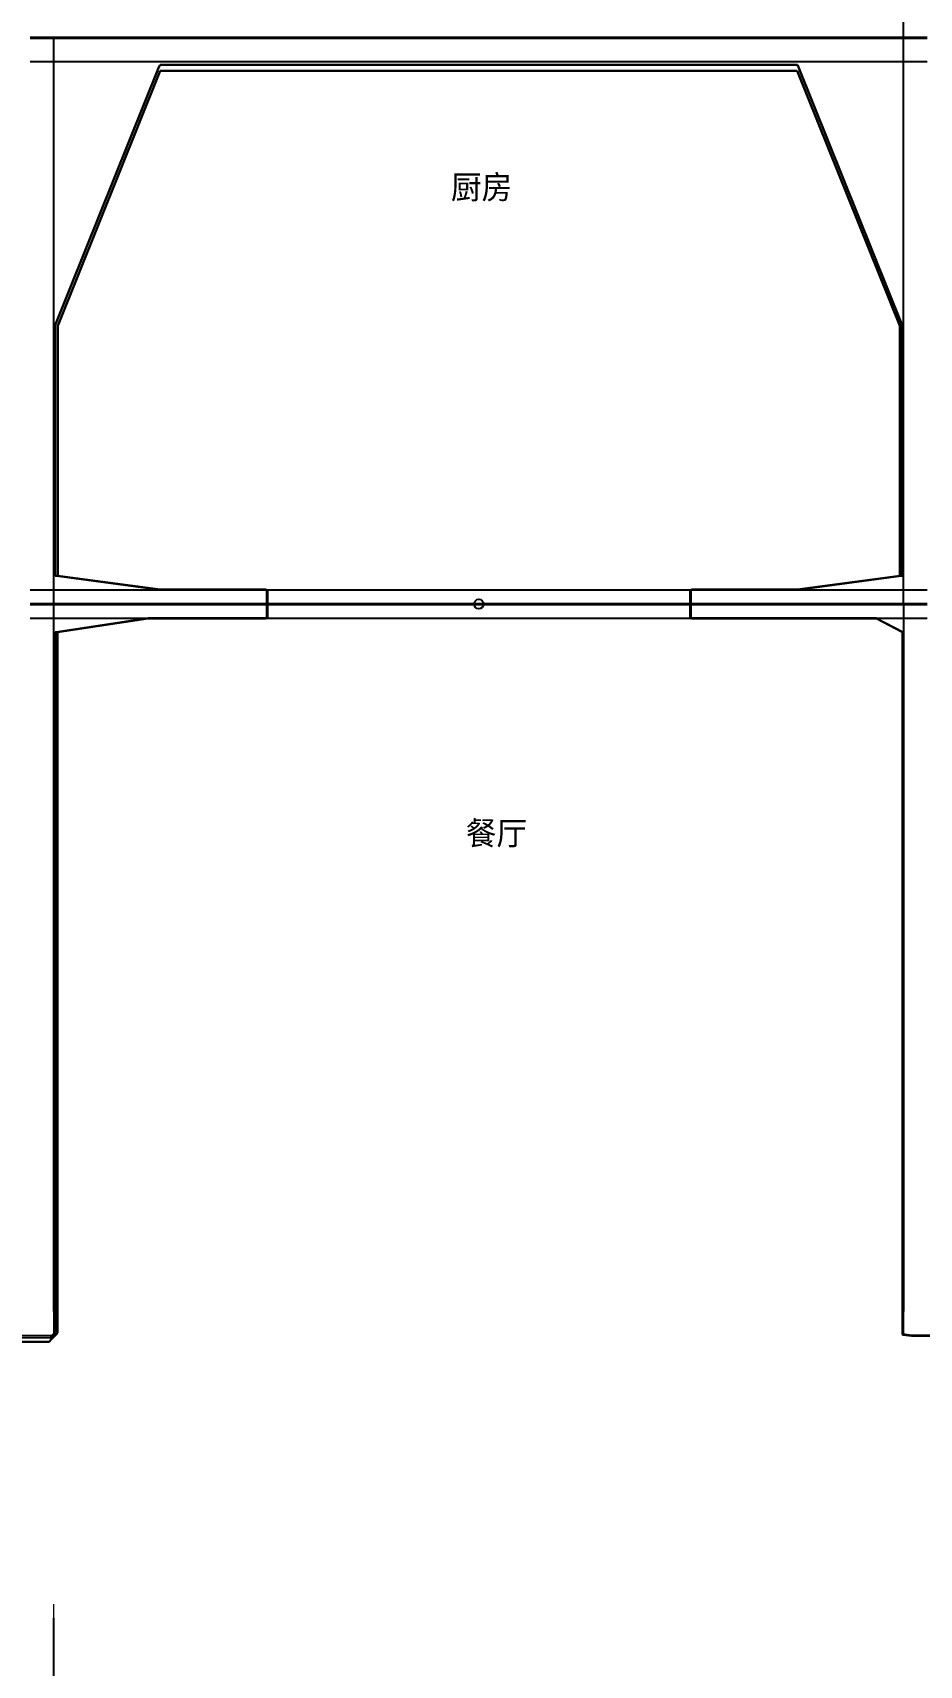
# Model space of a CAD drawing. Header units: metres. Extents: x -2 to 8644, y -38 to 294.
# Drawn here: x 1142.2 to 1217.3, y 80 to 218.5 of the extents above; entities that cross this region are included whole.
import ezdxf

# ---------------------------------------------------------------- set-up
doc = ezdxf.new("R2010")
doc.units = ezdxf.units.M
for name, color, linetype in [('DOORS', 9, 'Continuous'), ('HEATING_PIPES', 1, 'Continuous'), ('ROOMS', 9, 'Continuous'), ('TEXT', 3, 'Continuous'), ('WALLS', 7, 'Continuous')]:
    doc.layers.add(name, color=color, linetype=linetype)

# ---------------------------------------------------------------- blocks, each defined once
blk = doc.blocks.new('FLOOR_1')
at = {"layer": 'DOORS', "color": 9, "lineweight": 35}
blk.add_line((162, 170), (198, 170), dxfattribs=at)
at = {"layer": 'DOORS', "color": 9}
blk.add_circle((180, 170), 0.4, dxfattribs=at)
at = {"layer": 'HEATING_PIPES', "lineweight": 30}
for p, q in [((144.11, 193.64), (152.9, 215.51)), ((153.01, 215.2), (144.32, 193.58)), ((152.9, 215.51), (153, 215.73)), ((152.9, 215.51), (152.9, 215.51)), ((152.9, 215.51), (152.9, 215.51)), ((152.9, 215.51), (152.9, 215.51)), ((152.9, 215.51), (152.9, 215.51)), ((152.9, 215.51), (152.9, 215.51)), ((152.9, 215.51), (152.9, 215.51)), ((152.9, 215.51), (152.9, 215.51)), ((152.9, 215.51), (152.9, 215.51)), ((152.9, 215.51), (152.9, 215.51)), ((152.9, 215.51), (152.9, 215.51)), ((152.9, 215.51), (152.9, 215.51)), ((152.9, 215.51), (152.9, 215.51)), ((152.9, 215.51), (152.9, 215.51)), ((152.9, 215.51), (152.9, 215.51)), ((152.9, 215.51), (152.9, 215.51)), ((152.9, 215.51), (152.9, 215.51)), ((153, 215.73), (153, 215.73)), ((153, 215.73), (153, 215.73)), ((153, 215.73), (153, 215.73)), ((153, 215.73), (153, 215.73)), ((153, 215.73), (153, 215.73)), ((153, 215.73), (153, 215.73)), ((153, 215.73), (153, 215.73)), ((153, 215.73), (153, 215.73)), ((153, 215.73), (153, 215.73)), ((153, 215.73), (153, 215.73)), ((153, 215.73), (153, 215.73)), ((153, 215.73), (153, 215.73)), ((153, 215.73), (153, 215.73)), ((153, 215.73), (153, 215.73)), ((153, 215.73), (153, 215.73)), ((153, 215.73), (153, 215.73)), ((153, 215.73), (153, 215.73)), ((153, 215.73), (153, 215.73)), ((153, 215.73), (153, 215.73)), ((153, 215.73), (153, 215.73)), ((153, 215.73), (153, 215.73)), ((153, 215.73), (153, 215.73)), ((153, 215.73), (153, 215.73)), ((153, 215.73), (153, 215.73)), ((153, 215.73), (153, 215.73)), ((153, 215.73), (153, 215.73)), ((153, 215.73), (153, 215.73)), ((153, 215.73), (153, 215.73)), ((153, 215.73), (207, 215.73)), ((206.99, 215.2), (153.01, 215.2)), ((215.68, 193.58), (206.99, 215.2)), ((207, 215.73), (207, 215.73)), ((207, 215.73), (207, 215.73)), ((207, 215.73), (207, 215.73)), ((207, 215.73), (207, 215.73)), ((207, 215.73), (207, 215.73)), ((207, 215.73), (207, 215.73)), ((207, 215.73), (207, 215.73)), ((207, 215.73), (207, 215.73)), ((207, 215.73), (207, 215.73)), ((207, 215.73), (207, 215.73)), ((207, 215.73), (207, 215.73)), ((207, 215.73), (207, 215.73)), ((207, 215.73), (207, 215.73)), ((207, 215.73), (207, 215.73)), ((207, 215.73), (207, 215.73)), ((207, 215.73), (207, 215.73)), ((207, 215.73), (207, 215.73)), ((207, 215.73), (207, 215.73)), ((207, 215.73), (207, 215.73)), ((207, 215.73), (207, 215.73)), ((207, 215.73), (207, 215.73)), ((207, 215.73), (207, 215.73)), ((207, 215.73), (207, 215.73)), ((207, 215.73), (207, 215.73)), ((207, 215.73), (207, 215.73)), ((207, 215.73), (207, 215.73)), ((207, 215.73), (207, 215.73)), ((207, 215.73), (207, 215.73)), ((207, 215.73), (207.1, 215.51)), ((207.1, 215.51), (207.1, 215.51)), ((207.1, 215.51), (207.1, 215.51)), ((207.1, 215.51), (207.1, 215.51)), ((207.1, 215.51), (207.1, 215.51)), ((207.1, 215.51), (207.1, 215.51)), ((207.1, 215.51), (207.1, 215.51)), ((207.1, 215.51), (207.1, 215.51)), ((207.1, 215.51), (207.1, 215.51)), ((207.1, 215.51), (207.1, 215.51)), ((207.1, 215.51), (207.1, 215.51)), ((207.1, 215.51), (207.1, 215.51)), ((207.1, 215.51), (207.1, 215.51)), ((207.1, 215.51), (207.1, 215.51)), ((207.1, 215.51), (207.1, 215.51)), ((207.1, 215.51), (207.1, 215.51)), ((207.1, 215.51), (207.1, 215.51)), ((207.1, 215.51), (215.89, 193.64)), ((144.11, 193.6), (144.11, 193.64)), ((144.11, 193.64), (144.11, 193.64)), ((144.11, 193.64), (144.11, 193.64)), ((144.11, 193.64), (144.11, 193.64)), ((144.11, 193.64), (144.11, 193.64)), ((144.11, 193.64), (144.11, 193.64)), ((144.11, 193.64), (144.11, 193.64)), ((144.11, 193.64), (144.11, 193.64)), ((144.11, 193.64), (144.11, 193.64)), ((144.11, 193.64), (144.11, 193.64)), ((144.11, 193.64), (144.11, 193.64)), ((144.11, 193.64), (144.11, 193.64)), ((144.11, 193.64), (144.11, 193.64)), ((144.11, 193.64), (144.11, 193.64)), ((144.11, 193.64), (144.11, 193.64)), ((144.11, 193.64), (144.11, 193.64)), ((144.11, 193.64), (144.11, 193.64)), ((144.11, 193.64), (144.11, 193.64)), ((144.11, 193.64), (144.11, 193.64)), ((144.11, 193.64), (144.11, 193.64)), ((144.11, 172.4), (144.11, 193.6)), ((144.11, 193.6), (144.11, 193.6)), ((144.11, 193.6), (144.11, 193.6)), ((144.11, 193.6), (144.11, 193.6)), ((144.11, 193.6), (144.11, 193.6)), ((144.11, 193.6), (144.11, 193.6)), ((144.11, 193.6), (144.11, 193.6)), ((144.11, 193.6), (144.11, 193.6)), ((144.11, 193.6), (144.11, 193.6)), ((144.11, 193.6), (144.11, 193.6)), ((144.11, 193.6), (144.11, 193.6)), ((144.11, 193.6), (144.11, 193.6)), ((144.11, 193.6), (144.11, 193.6)), ((144.11, 193.6), (144.11, 193.6)), ((144.11, 193.6), (144.11, 193.6)), ((144.11, 193.6), (144.11, 193.6)), ((144.11, 193.6), (144.11, 193.6)), ((144.11, 193.6), (144.11, 193.6)), ((144.11, 193.6), (144.11, 193.6)), ((144.32, 193.58), (144.32, 172.4)), ((215.68, 172.4), (215.68, 193.58)), ((215.89, 193.64), (215.89, 193.64)), ((215.89, 193.64), (215.89, 193.64)), ((215.89, 193.64), (215.89, 193.64)), ((215.89, 193.64), (215.89, 193.64)), ((215.89, 193.64), (215.89, 193.64)), ((215.89, 193.64), (215.89, 193.64)), ((215.89, 193.64), (215.89, 193.64)), ((215.89, 193.64), (215.89, 193.64)), ((215.89, 193.64), (215.89, 193.64)), ((215.89, 193.64), (215.89, 193.64)), ((215.89, 193.64), (215.89, 193.64)), ((215.89, 193.64), (215.89, 193.64)), ((215.89, 193.64), (215.89, 193.64)), ((215.89, 193.64), (215.89, 193.64)), ((215.89, 193.64), (215.89, 193.64)), ((215.89, 193.64), (215.89, 193.64)), ((215.89, 193.64), (215.89, 193.64)), ((215.89, 193.64), (215.89, 193.64)), ((215.89, 193.64), (215.89, 193.6)), ((215.89, 193.6), (215.89, 193.6)), ((215.89, 193.6), (215.89, 193.6)), ((215.89, 193.6), (215.89, 193.6)), ((215.89, 193.6), (215.89, 193.6)), ((215.89, 193.6), (215.89, 193.6)), ((215.89, 193.6), (215.89, 193.6)), ((215.89, 193.6), (215.89, 193.6)), ((215.89, 193.6), (215.89, 193.6)), ((215.89, 193.6), (215.89, 193.6)), ((215.89, 193.6), (215.89, 193.6)), ((215.89, 193.6), (215.89, 193.6)), ((215.89, 193.6), (215.89, 193.6)), ((215.89, 193.6), (215.89, 193.6)), ((215.89, 193.6), (215.89, 193.6)), ((215.89, 193.6), (215.89, 193.6)), ((215.89, 193.6), (215.89, 193.6)), ((215.89, 193.6), (215.89, 193.6)), ((215.89, 193.6), (215.89, 193.6)), ((215.89, 193.6), (215.89, 172.4)), ((144.21, 172.39), (144.11, 172.4)), ((144.11, 172.4), (144.11, 172.4)), ((144.11, 172.4), (144.11, 172.4)), ((144.11, 172.4), (144.11, 172.4)), ((144.11, 172.4), (144.11, 172.4)), ((144.11, 172.4), (144.11, 172.4)), ((144.11, 172.4), (144.11, 172.4)), ((144.11, 172.4), (144.11, 172.4)), ((144.11, 172.4), (144.11, 172.4)), ((144.11, 172.4), (144.11, 172.4)), ((144.11, 172.4), (144.11, 172.4)), ((144.11, 172.4), (144.11, 172.4)), ((144.11, 172.4), (144.11, 172.4)), ((144.11, 172.4), (144.11, 172.4)), ((144.11, 172.4), (144.11, 172.4)), ((144.11, 172.4), (144.11, 172.4)), ((144.11, 172.4), (144.11, 172.4)), ((144.11, 172.4), (144.11, 172.4)), ((144.11, 172.4), (144.11, 172.4)), ((144.11, 172.4), (144.11, 172.4)), ((144.11, 172.4), (144.11, 172.4)), ((144.11, 172.4), (144.11, 172.4)), ((144.11, 172.4), (144.11, 172.4)), ((144.11, 172.4), (144.11, 172.4)), ((144.11, 172.4), (144.11, 172.4)), ((144.11, 172.4), (144.11, 172.4)), ((144.11, 172.4), (144.11, 172.4)), ((144.11, 172.4), (144.11, 172.4)), ((144.11, 172.4), (144.11, 172.4)), ((144.11, 172.4), (144.11, 172.4)), ((144.11, 172.4), (144.11, 172.4)), ((144.11, 172.4), (144.11, 172.4)), ((153, 171.21), (144.21, 172.39)), ((144.21, 172.39), (144.21, 172.39)), ((144.21, 172.39), (144.21, 172.39)), ((144.21, 172.39), (144.21, 172.39)), ((144.21, 172.39), (144.21, 172.39)), ((144.21, 172.39), (144.21, 172.39)), ((144.21, 172.39), (144.21, 172.39)), ((144.21, 172.39), (144.21, 172.39)), ((144.21, 172.39), (144.21, 172.39)), ((144.21, 172.39), (144.21, 172.39)), ((144.21, 172.39), (144.21, 172.39)), ((144.21, 172.39), (144.21, 172.39)), ((144.21, 172.39), (144.21, 172.39)), ((144.21, 172.39), (144.21, 172.39)), ((144.21, 172.39), (144.21, 172.39)), ((144.21, 172.39), (144.21, 172.39)), ((144.21, 172.39), (144.21, 172.39)), ((144.32, 172.4), (153, 171.24)), ((207, 171.24), (215.68, 172.4)), ((215.79, 172.39), (207, 171.21)), ((215.89, 172.4), (215.79, 172.39)), ((215.79, 172.39), (215.79, 172.39)), ((215.79, 172.39), (215.79, 172.39)), ((215.79, 172.39), (215.79, 172.39)), ((215.79, 172.39), (215.79, 172.39)), ((215.79, 172.39), (215.79, 172.39)), ((215.79, 172.39), (215.79, 172.39)), ((215.79, 172.39), (215.79, 172.39)), ((215.79, 172.39), (215.79, 172.39)), ((215.79, 172.39), (215.79, 172.39)), ((215.79, 172.39), (215.79, 172.39)), ((215.79, 172.39), (215.79, 172.39)), ((215.79, 172.39), (215.79, 172.39)), ((215.79, 172.39), (215.79, 172.39)), ((215.79, 172.39), (215.79, 172.39)), ((215.79, 172.39), (215.79, 172.39)), ((215.79, 172.39), (215.79, 172.39)), ((215.89, 172.4), (215.89, 172.4)), ((215.89, 172.4), (215.89, 172.4)), ((215.89, 172.4), (215.89, 172.4)), ((215.89, 172.4), (215.89, 172.4)), ((215.89, 172.4), (215.89, 172.4)), ((215.89, 172.4), (215.89, 172.4)), ((215.89, 172.4), (215.89, 172.4)), ((215.89, 172.4), (215.89, 172.4)), ((215.89, 172.4), (215.89, 172.4)), ((215.89, 172.4), (215.89, 172.4)), ((215.89, 172.4), (215.89, 172.4)), ((215.89, 172.4), (215.89, 172.4)), ((215.89, 172.4), (215.89, 172.4)), ((215.89, 172.4), (215.89, 172.4)), ((215.89, 172.4), (215.89, 172.4)), ((215.89, 172.4), (215.89, 172.4)), ((215.89, 172.4), (215.89, 172.4)), ((215.89, 172.4), (215.89, 172.4)), ((215.89, 172.4), (215.89, 172.4)), ((215.89, 172.4), (215.89, 172.4)), ((215.89, 172.4), (215.89, 172.4)), ((215.89, 172.4), (215.89, 172.4)), ((215.89, 172.4), (215.89, 172.4)), ((215.89, 172.4), (215.89, 172.4)), ((215.89, 172.4), (215.89, 172.4)), ((215.89, 172.4), (215.89, 172.4)), ((215.89, 172.4), (215.89, 172.4)), ((215.89, 172.4), (215.89, 172.4)), ((215.89, 172.4), (215.89, 172.4)), ((215.89, 172.4), (215.89, 172.4)), ((215.89, 172.4), (215.89, 172.4)), ((153, 171.24), (161.97, 171.24)), ((161.97, 171.21), (153, 171.21)), ((153, 171.21), (153, 171.21)), ((153, 171.21), (153, 171.21)), ((153, 171.21), (153, 171.21)), ((153, 171.21), (153, 171.21)), ((153, 171.21), (153, 171.21)), ((153, 171.21), (153, 171.21)), ((153, 171.21), (153, 171.21)), ((153, 171.21), (153, 171.21)), ((153, 171.21), (153, 171.21)), ((153, 171.21), (153, 171.21)), ((153, 171.21), (153, 171.21)), ((153, 171.21), (153, 171.21)), ((153, 171.21), (153, 171.21)), ((153, 171.21), (153, 171.21)), ((153, 171.21), (153, 171.21)), ((153, 171.21), (153, 171.21)), ((153, 171.21), (153, 171.21)), ((153, 171.21), (153, 171.21)), ((153, 171.21), (153, 171.21)), ((153, 171.21), (153, 171.21)), ((153, 171.21), (153, 171.21)), ((153, 171.21), (153, 171.21)), ((153, 171.21), (153, 171.21)), ((153, 171.21), (153, 171.21)), ((153, 171.21), (153, 171.21)), ((153, 171.21), (153, 171.21)), ((153, 171.21), (153, 171.21)), ((153, 171.21), (153, 171.21)), ((153, 171.21), (153, 171.21)), ((153, 171.21), (153, 171.21)), ((153, 171.21), (153, 171.21)), ((153, 171.21), (153, 171.21)), ((153, 171.21), (153, 171.21)), ((153, 171.21), (153, 171.21)), ((153, 171.21), (153, 171.21)), ((161.97, 171.24), (161.97, 171.24)), ((161.97, 171.24), (161.97, 171.24)), ((161.97, 171.24), (161.97, 171.24)), ((161.97, 171.24), (161.97, 171.24)), ((161.97, 171.24), (161.97, 171.24)), ((161.97, 171.24), (161.97, 171.24)), ((161.97, 171.24), (161.97, 171.24)), ((161.97, 171.24), (161.97, 171.24)), ((161.97, 171.24), (161.97, 171.24)), ((161.97, 171.24), (161.97, 171.24)), ((161.97, 171.24), (161.97, 171.24)), ((161.97, 171.24), (161.97, 171.24)), ((161.97, 171.24), (161.97, 171.24)), ((161.97, 171.24), (161.97, 171.24)), ((161.97, 171.24), (161.97, 171.24)), ((161.97, 171.24), (161.97, 171.24)), ((161.97, 171.24), (161.97, 171.24)), ((161.97, 171.24), (161.97, 171.24)), ((161.97, 171.24), (161.97, 171.24)), ((161.97, 171.24), (161.97, 171.24)), ((161.97, 171.24), (161.98, 171.24)), ((162.04, 171.14), (161.97, 171.21)), ((161.98, 171.24), (161.98, 171.24)), ((161.98, 171.24), (161.98, 171.24)), ((161.98, 171.24), (161.98, 171.24)), ((161.98, 171.24), (161.98, 171.24)), ((161.98, 171.24), (161.98, 171.24)), ((161.98, 171.24), (161.98, 171.24)), ((161.98, 171.24), (161.98, 171.24)), ((161.98, 171.24), (161.98, 171.24)), ((161.98, 171.24), (161.98, 171.24)), ((161.98, 171.24), (161.98, 171.24)), ((161.98, 171.24), (161.98, 171.24)), ((161.98, 171.24), (161.98, 171.24)), ((161.98, 171.24), (161.98, 171.24)), ((161.98, 171.24), (161.98, 171.24)), ((161.98, 171.24), (161.98, 171.24)), ((161.98, 171.24), (161.98, 171.24)), ((161.98, 171.24), (161.98, 171.24)), ((161.98, 171.24), (161.98, 171.24)), ((161.98, 171.24), (161.98, 171.24)), ((161.98, 171.24), (161.98, 171.24)), ((161.98, 171.24), (162.07, 171.15)), ((162.03, 168.86), (162.03, 171.14)), ((162.03, 171.14), (162.04, 171.14)), ((162.07, 171.15), (162.07, 171.15)), ((162.07, 171.15), (162.07, 171.15)), ((162.07, 171.15), (162.07, 171.15)), ((162.07, 171.15), (162.07, 171.15)), ((162.07, 171.15), (162.07, 171.15)), ((162.07, 171.15), (162.07, 171.15)), ((162.07, 171.15), (162.07, 171.15)), ((162.07, 171.15), (162.07, 171.15)), ((162.07, 171.15), (162.07, 171.15)), ((162.07, 171.15), (162.07, 171.15)), ((162.07, 171.15), (162.07, 171.15)), ((162.07, 171.15), (162.07, 171.15)), ((162.07, 171.15), (162.07, 171.15)), ((162.07, 171.15), (162.09, 171.14)), ((162.09, 171.14), (162.09, 171.14)), ((162.09, 171.14), (162.09, 171.14)), ((162.09, 171.14), (162.09, 171.14)), ((162.09, 171.14), (162.09, 171.14)), ((162.09, 171.14), (162.09, 171.14)), ((162.09, 171.14), (162.09, 171.14)), ((162.09, 171.14), (162.09, 171.14)), ((162.09, 171.14), (162.09, 171.14)), ((162.09, 171.14), (162.09, 171.14)), ((162.09, 171.14), (162.09, 171.14)), ((162.09, 171.14), (162.09, 171.14)), ((162.09, 171.14), (162.09, 171.14)), ((162.09, 171.14), (162.09, 171.14)), ((162.09, 171.14), (162.09, 171.14)), ((162.09, 171.14), (162.09, 171.14)), ((162.09, 171.14), (162.09, 171.14)), ((162.09, 171.14), (162.09, 171.14)), ((162.09, 171.14), (162.09, 171.14)), ((162.09, 171.14), (162.09, 171.14)), ((162.09, 171.14), (162.09, 171.14)), ((162.09, 171.14), (162.09, 171.14)), ((162.09, 171.14), (162.09, 171.14)), ((162.09, 171.14), (162.09, 171.14)), ((162.09, 171.14), (162.09, 171.14)), ((162.09, 171.14), (162.09, 171.14)), ((162.09, 171.14), (162.09, 171.14)), ((162.09, 171.14), (162.09, 171.14)), ((162.09, 171.14), (162.09, 168.86)), ((197.91, 171.14), (197.93, 171.15)), ((197.91, 168.86), (197.91, 171.14)), ((197.91, 171.14), (197.91, 171.14)), ((197.91, 171.14), (197.91, 171.14)), ((197.91, 171.14), (197.91, 171.14)), ((197.91, 171.14), (197.91, 171.14)), ((197.91, 171.14), (197.91, 171.14)), ((197.91, 171.14), (197.91, 171.14)), ((197.91, 171.14), (197.91, 171.14)), ((197.91, 171.14), (197.91, 171.14)), ((197.91, 171.14), (197.91, 171.14)), ((197.91, 171.14), (197.91, 171.14)), ((197.91, 171.14), (197.91, 171.14)), ((197.91, 171.14), (197.91, 171.14)), ((197.91, 171.14), (197.91, 171.14)), ((197.91, 171.14), (197.91, 171.14)), ((197.91, 171.14), (197.91, 171.14)), ((197.91, 171.14), (197.91, 171.14)), ((197.91, 171.14), (197.91, 171.14)), ((197.91, 171.14), (197.91, 171.14)), ((197.91, 171.14), (197.91, 171.14)), ((197.91, 171.14), (197.91, 171.14)), ((197.91, 171.14), (197.91, 171.14)), ((197.91, 171.14), (197.91, 171.14)), ((197.91, 171.14), (197.91, 171.14)), ((197.91, 171.14), (197.91, 171.14)), ((197.91, 171.14), (197.91, 171.14)), ((197.91, 171.14), (197.91, 171.14)), ((197.91, 171.14), (197.91, 171.14)), ((197.93, 171.15), (198.02, 171.24)), ((197.93, 171.15), (197.93, 171.15)), ((197.93, 171.15), (197.93, 171.15)), ((197.93, 171.15), (197.93, 171.15)), ((197.93, 171.15), (197.93, 171.15)), ((197.93, 171.15), (197.93, 171.15)), ((197.93, 171.15), (197.93, 171.15)), ((197.93, 171.15), (197.93, 171.15)), ((197.93, 171.15), (197.93, 171.15)), ((197.93, 171.15), (197.93, 171.15)), ((197.93, 171.15), (197.93, 171.15)), ((197.93, 171.15), (197.93, 171.15)), ((197.93, 171.15), (197.93, 171.15)), ((197.93, 171.15), (197.93, 171.15)), ((198.03, 171.21), (197.96, 171.14)), ((197.96, 171.14), (197.97, 171.14)), ((197.97, 171.14), (197.97, 168.86)), ((198.02, 171.24), (198.02, 171.24)), ((198.02, 171.24), (198.02, 171.24)), ((198.02, 171.24), (198.02, 171.24)), ((198.02, 171.24), (198.02, 171.24)), ((198.02, 171.24), (198.02, 171.24)), ((198.02, 171.24), (198.02, 171.24)), ((198.02, 171.24), (198.02, 171.24)), ((198.02, 171.24), (198.02, 171.24)), ((198.02, 171.24), (198.02, 171.24)), ((198.02, 171.24), (198.02, 171.24)), ((198.02, 171.24), (198.02, 171.24)), ((198.02, 171.24), (198.02, 171.24)), ((198.02, 171.24), (198.02, 171.24)), ((198.02, 171.24), (198.02, 171.24)), ((198.02, 171.24), (198.02, 171.24)), ((198.02, 171.24), (198.02, 171.24)), ((198.02, 171.24), (198.02, 171.24)), ((198.02, 171.24), (198.02, 171.24)), ((198.02, 171.24), (198.02, 171.24)), ((198.02, 171.24), (198.02, 171.24)), ((198.02, 171.24), (198.03, 171.24)), ((198.03, 171.24), (198.03, 171.24)), ((198.03, 171.24), (198.03, 171.24)), ((198.03, 171.24), (198.03, 171.24)), ((198.03, 171.24), (198.03, 171.24)), ((198.03, 171.24), (198.03, 171.24)), ((198.03, 171.24), (198.03, 171.24)), ((198.03, 171.24), (198.03, 171.24)), ((198.03, 171.24), (198.03, 171.24)), ((198.03, 171.24), (198.03, 171.24)), ((198.03, 171.24), (198.03, 171.24)), ((198.03, 171.24), (198.03, 171.24)), ((198.03, 171.24), (198.03, 171.24)), ((198.03, 171.24), (198.03, 171.24)), ((198.03, 171.24), (198.03, 171.24)), ((198.03, 171.24), (198.03, 171.24)), ((198.03, 171.24), (198.03, 171.24)), ((198.03, 171.24), (198.03, 171.24)), ((198.03, 171.24), (198.03, 171.24)), ((198.03, 171.24), (198.03, 171.24)), ((198.03, 171.24), (198.03, 171.24)), ((198.03, 171.24), (207, 171.24)), ((207, 171.21), (198.03, 171.21)), ((207, 171.21), (207, 171.21)), ((207, 171.21), (207, 171.21)), ((207, 171.21), (207, 171.21)), ((207, 171.21), (207, 171.21)), ((207, 171.21), (207, 171.21)), ((207, 171.21), (207, 171.21)), ((207, 171.21), (207, 171.21)), ((207, 171.21), (207, 171.21)), ((207, 171.21), (207, 171.21)), ((207, 171.21), (207, 171.21)), ((207, 171.21), (207, 171.21)), ((207, 171.21), (207, 171.21)), ((207, 171.21), (207, 171.21)), ((207, 171.21), (207, 171.21)), ((207, 171.21), (207, 171.21)), ((207, 171.21), (207, 171.21)), ((207, 171.21), (207, 171.21)), ((207, 171.21), (207, 171.21)), ((207, 171.21), (207, 171.21)), ((207, 171.21), (207, 171.21)), ((207, 171.21), (207, 171.21)), ((207, 171.21), (207, 171.21)), ((207, 171.21), (207, 171.21)), ((207, 171.21), (207, 171.21)), ((207, 171.21), (207, 171.21)), ((207, 171.21), (207, 171.21)), ((207, 171.21), (207, 171.21)), ((207, 171.21), (207, 171.21)), ((207, 171.21), (207, 171.21)), ((207, 171.21), (207, 171.21)), ((207, 171.21), (207, 171.21)), ((207, 171.21), (207, 171.21)), ((207, 171.21), (207, 171.21)), ((207, 171.21), (207, 171.21)), ((207, 171.21), (207, 171.21)), ((144.1, 167.6), (144.19, 167.61)), ((144.1, 108.23), (144.1, 167.6)), ((144.1, 167.6), (144.1, 167.6)), ((144.1, 167.6), (144.1, 167.6)), ((144.1, 167.6), (144.1, 167.6)), ((144.1, 167.6), (144.1, 167.6)), ((144.1, 167.6), (144.1, 167.6)), ((144.1, 167.6), (144.1, 167.6)), ((144.1, 167.6), (144.1, 167.6)), ((144.1, 167.6), (144.1, 167.6)), ((144.1, 167.6), (144.1, 167.6)), ((144.1, 167.6), (144.1, 167.6)), ((144.1, 167.6), (144.1, 167.6)), ((144.1, 167.6), (144.1, 167.6)), ((144.1, 167.6), (144.1, 167.6)), ((144.1, 167.6), (144.1, 167.6)), ((144.1, 167.6), (144.1, 167.6)), ((144.1, 167.6), (144.1, 167.6)), ((144.1, 167.6), (144.1, 167.6)), ((144.1, 167.6), (144.1, 167.6)), ((144.1, 167.6), (144.1, 167.6)), ((144.1, 167.6), (144.1, 167.6)), ((144.1, 167.6), (144.1, 167.6)), ((144.1, 167.6), (144.1, 167.6)), ((144.1, 167.6), (144.1, 167.6)), ((144.1, 167.6), (144.1, 167.6)), ((144.1, 167.6), (144.1, 167.6)), ((144.1, 167.6), (144.1, 167.6)), ((144.1, 167.6), (144.1, 167.6)), ((144.1, 167.6), (144.1, 167.6)), ((144.1, 167.6), (144.1, 167.6)), ((144.1, 167.6), (144.1, 167.6)), ((144.19, 167.61), (152, 168.79)), ((144.19, 167.61), (144.19, 167.61)), ((144.19, 167.61), (144.19, 167.61)), ((144.19, 167.61), (144.19, 167.61)), ((144.19, 167.61), (144.19, 167.61)), ((144.19, 167.61), (144.19, 167.61)), ((144.19, 167.61), (144.19, 167.61)), ((144.19, 167.61), (144.19, 167.61)), ((144.19, 167.61), (144.19, 167.61)), ((144.19, 167.61), (144.19, 167.61)), ((144.19, 167.61), (144.19, 167.61)), ((144.19, 167.61), (144.19, 167.61)), ((144.19, 167.61), (144.19, 167.61)), ((144.19, 167.61), (144.19, 167.61)), ((144.19, 167.61), (144.19, 167.61)), ((144.19, 167.61), (144.19, 167.61)), ((144.19, 167.61), (144.19, 167.61)), ((152, 168.76), (144.29, 167.6)), ((144.29, 167.6), (144.29, 108.19)), ((152, 168.79), (152, 168.79)), ((152, 168.79), (152, 168.79)), ((152, 168.79), (152, 168.79)), ((152, 168.79), (152, 168.79)), ((152, 168.79), (152, 168.79)), ((152, 168.79), (152, 168.79)), ((152, 168.79), (152, 168.79)), ((152, 168.79), (152, 168.79)), ((152, 168.79), (152, 168.79)), ((152, 168.79), (152, 168.79)), ((152, 168.79), (152, 168.79)), ((152, 168.79), (152, 168.79)), ((152, 168.79), (152, 168.79)), ((152, 168.79), (152, 168.79)), ((152, 168.79), (152, 168.79)), ((152, 168.79), (152, 168.79)), ((152, 168.79), (152, 168.79)), ((152, 168.79), (152, 168.79)), ((152, 168.79), (152, 168.79)), ((152, 168.79), (152, 168.79)), ((152, 168.79), (152, 168.79)), ((152, 168.79), (152, 168.79)), ((152, 168.79), (152, 168.79)), ((152, 168.79), (152, 168.79)), ((152, 168.79), (152, 168.79)), ((152, 168.79), (152, 168.79)), ((152, 168.79), (152, 168.79)), ((152, 168.79), (152, 168.79)), ((152, 168.79), (152, 168.79)), ((152, 168.79), (152, 168.79)), ((152, 168.79), (152, 168.79)), ((152, 168.79), (152, 168.79)), ((152, 168.79), (152, 168.79)), ((152, 168.79), (152, 168.79)), ((152, 168.79), (152, 168.79)), ((152, 168.79), (161.97, 168.79)), ((161.97, 168.76), (152, 168.76)), ((161.97, 168.79), (162.04, 168.86)), ((161.98, 168.76), (161.97, 168.76)), ((161.97, 168.76), (161.97, 168.76)), ((161.97, 168.76), (161.97, 168.76)), ((161.97, 168.76), (161.97, 168.76)), ((161.97, 168.76), (161.97, 168.76)), ((161.97, 168.76), (161.97, 168.76)), ((161.97, 168.76), (161.97, 168.76)), ((161.97, 168.76), (161.97, 168.76)), ((161.97, 168.76), (161.97, 168.76)), ((161.97, 168.76), (161.97, 168.76)), ((161.97, 168.76), (161.97, 168.76)), ((161.97, 168.76), (161.97, 168.76)), ((161.97, 168.76), (161.97, 168.76)), ((161.97, 168.76), (161.97, 168.76)), ((161.97, 168.76), (161.97, 168.76)), ((161.97, 168.76), (161.97, 168.76)), ((161.97, 168.76), (161.97, 168.76)), ((161.97, 168.76), (161.97, 168.76)), ((161.97, 168.76), (161.97, 168.76)), ((161.97, 168.76), (161.97, 168.76)), ((161.97, 168.76), (161.97, 168.76)), ((162.07, 168.85), (161.98, 168.76)), ((161.98, 168.76), (161.98, 168.76)), ((161.98, 168.76), (161.98, 168.76)), ((161.98, 168.76), (161.98, 168.76)), ((161.98, 168.76), (161.98, 168.76)), ((161.98, 168.76), (161.98, 168.76)), ((161.98, 168.76), (161.98, 168.76)), ((161.98, 168.76), (161.98, 168.76)), ((161.98, 168.76), (161.98, 168.76)), ((161.98, 168.76), (161.98, 168.76)), ((161.98, 168.76), (161.98, 168.76)), ((161.98, 168.76), (161.98, 168.76)), ((161.98, 168.76), (161.98, 168.76)), ((161.98, 168.76), (161.98, 168.76)), ((161.98, 168.76), (161.98, 168.76)), ((161.98, 168.76), (161.98, 168.76)), ((161.98, 168.76), (161.98, 168.76)), ((161.98, 168.76), (161.98, 168.76)), ((161.98, 168.76), (161.98, 168.76)), ((161.98, 168.76), (161.98, 168.76)), ((161.98, 168.76), (161.98, 168.76)), ((162.04, 168.86), (162.03, 168.86)), ((162.09, 168.86), (162.07, 168.85)), ((162.07, 168.85), (162.07, 168.85)), ((162.07, 168.85), (162.07, 168.85)), ((162.07, 168.85), (162.07, 168.85)), ((162.07, 168.85), (162.07, 168.85)), ((162.07, 168.85), (162.07, 168.85)), ((162.07, 168.85), (162.07, 168.85)), ((162.07, 168.85), (162.07, 168.85)), ((162.07, 168.85), (162.07, 168.85)), ((162.07, 168.85), (162.07, 168.85)), ((162.07, 168.85), (162.07, 168.85)), ((162.07, 168.85), (162.07, 168.85)), ((162.07, 168.85), (162.07, 168.85)), ((162.07, 168.85), (162.07, 168.85)), ((162.09, 168.86), (162.09, 168.86)), ((162.09, 168.86), (162.09, 168.86)), ((162.09, 168.86), (162.09, 168.86)), ((162.09, 168.86), (162.09, 168.86)), ((162.09, 168.86), (162.09, 168.86)), ((162.09, 168.86), (162.09, 168.86)), ((162.09, 168.86), (162.09, 168.86)), ((162.09, 168.86), (162.09, 168.86)), ((162.09, 168.86), (162.09, 168.86)), ((162.09, 168.86), (162.09, 168.86)), ((162.09, 168.86), (162.09, 168.86)), ((162.09, 168.86), (162.09, 168.86)), ((162.09, 168.86), (162.09, 168.86)), ((162.09, 168.86), (162.09, 168.86)), ((162.09, 168.86), (162.09, 168.86)), ((162.09, 168.86), (162.09, 168.86)), ((162.09, 168.86), (162.09, 168.86)), ((162.09, 168.86), (162.09, 168.86)), ((162.09, 168.86), (162.09, 168.86)), ((162.09, 168.86), (162.09, 168.86)), ((162.09, 168.86), (162.09, 168.86)), ((162.09, 168.86), (162.09, 168.86)), ((162.09, 168.86), (162.09, 168.86)), ((162.09, 168.86), (162.09, 168.86)), ((162.09, 168.86), (162.09, 168.86)), ((162.09, 168.86), (162.09, 168.86)), ((162.09, 168.86), (162.09, 168.86)), ((197.93, 168.85), (197.91, 168.86)), ((197.91, 168.86), (197.91, 168.86)), ((197.91, 168.86), (197.91, 168.86)), ((197.91, 168.86), (197.91, 168.86)), ((197.91, 168.86), (197.91, 168.86)), ((197.91, 168.86), (197.91, 168.86)), ((197.91, 168.86), (197.91, 168.86)), ((197.91, 168.86), (197.91, 168.86)), ((197.91, 168.86), (197.91, 168.86)), ((197.91, 168.86), (197.91, 168.86)), ((197.91, 168.86), (197.91, 168.86)), ((197.91, 168.86), (197.91, 168.86)), ((197.91, 168.86), (197.91, 168.86)), ((197.91, 168.86), (197.91, 168.86)), ((197.91, 168.86), (197.91, 168.86)), ((197.91, 168.86), (197.91, 168.86)), ((197.91, 168.86), (197.91, 168.86)), ((197.91, 168.86), (197.91, 168.86)), ((197.91, 168.86), (197.91, 168.86)), ((197.91, 168.86), (197.91, 168.86)), ((197.91, 168.86), (197.91, 168.86)), ((197.91, 168.86), (197.91, 168.86)), ((197.91, 168.86), (197.91, 168.86)), ((197.91, 168.86), (197.91, 168.86)), ((197.91, 168.86), (197.91, 168.86)), ((197.91, 168.86), (197.91, 168.86)), ((197.91, 168.86), (197.91, 168.86)), ((197.91, 168.86), (197.91, 168.86)), ((198.02, 168.76), (197.93, 168.85)), ((197.93, 168.85), (197.93, 168.85)), ((197.93, 168.85), (197.93, 168.85)), ((197.93, 168.85), (197.93, 168.85)), ((197.93, 168.85), (197.93, 168.85)), ((197.93, 168.85), (197.93, 168.85)), ((197.93, 168.85), (197.93, 168.85)), ((197.93, 168.85), (197.93, 168.85)), ((197.93, 168.85), (197.93, 168.85)), ((197.93, 168.85), (197.93, 168.85)), ((197.93, 168.85), (197.93, 168.85)), ((197.93, 168.85), (197.93, 168.85)), ((197.93, 168.85), (197.93, 168.85)), ((197.93, 168.85), (197.93, 168.85)), ((197.97, 168.86), (197.96, 168.86)), ((197.96, 168.86), (198.03, 168.79)), ((198.03, 168.76), (198.02, 168.76)), ((198.02, 168.76), (198.02, 168.76)), ((198.02, 168.76), (198.02, 168.76)), ((198.02, 168.76), (198.02, 168.76)), ((198.02, 168.76), (198.02, 168.76)), ((198.02, 168.76), (198.02, 168.76)), ((198.02, 168.76), (198.02, 168.76)), ((198.02, 168.76), (198.02, 168.76)), ((198.02, 168.76), (198.02, 168.76)), ((198.02, 168.76), (198.02, 168.76)), ((198.02, 168.76), (198.02, 168.76)), ((198.02, 168.76), (198.02, 168.76)), ((198.02, 168.76), (198.02, 168.76)), ((198.02, 168.76), (198.02, 168.76)), ((198.02, 168.76), (198.02, 168.76)), ((198.02, 168.76), (198.02, 168.76)), ((198.02, 168.76), (198.02, 168.76)), ((198.02, 168.76), (198.02, 168.76)), ((198.02, 168.76), (198.02, 168.76)), ((198.02, 168.76), (198.02, 168.76)), ((198.02, 168.76), (198.02, 168.76)), ((198.03, 168.79), (213.71, 168.79)), ((213.7, 168.76), (198.03, 168.76)), ((198.03, 168.76), (198.03, 168.76)), ((198.03, 168.76), (198.03, 168.76)), ((198.03, 168.76), (198.03, 168.76)), ((198.03, 168.76), (198.03, 168.76)), ((198.03, 168.76), (198.03, 168.76)), ((198.03, 168.76), (198.03, 168.76)), ((198.03, 168.76), (198.03, 168.76)), ((198.03, 168.76), (198.03, 168.76)), ((198.03, 168.76), (198.03, 168.76)), ((198.03, 168.76), (198.03, 168.76)), ((198.03, 168.76), (198.03, 168.76)), ((198.03, 168.76), (198.03, 168.76)), ((198.03, 168.76), (198.03, 168.76)), ((198.03, 168.76), (198.03, 168.76)), ((198.03, 168.76), (198.03, 168.76)), ((198.03, 168.76), (198.03, 168.76)), ((198.03, 168.76), (198.03, 168.76)), ((198.03, 168.76), (198.03, 168.76)), ((198.03, 168.76), (198.03, 168.76)), ((198.03, 168.76), (198.03, 168.76)), ((215.92, 167.6), (213.7, 168.76)), ((213.71, 168.79), (213.71, 168.79)), ((213.71, 168.79), (213.71, 168.79)), ((213.71, 168.79), (213.71, 168.79)), ((213.71, 168.79), (213.71, 168.79)), ((213.71, 168.79), (213.71, 168.79)), ((213.71, 168.79), (213.71, 168.79)), ((213.71, 168.79), (213.71, 168.79)), ((213.71, 168.79), (213.71, 168.79)), ((213.71, 168.79), (213.71, 168.79)), ((213.71, 168.79), (213.71, 168.79)), ((213.71, 168.79), (213.71, 168.79)), ((213.71, 168.79), (213.71, 168.79)), ((213.71, 168.79), (213.71, 168.79)), ((213.71, 168.79), (213.71, 168.79)), ((213.71, 168.79), (213.71, 168.79)), ((213.71, 168.79), (213.71, 168.79)), ((213.71, 168.79), (213.71, 168.79)), ((213.71, 168.79), (213.71, 168.79)), ((213.71, 168.79), (213.71, 168.78)), ((213.71, 168.78), (213.71, 168.78)), ((213.71, 168.78), (213.71, 168.78)), ((213.71, 168.78), (213.71, 168.78)), ((213.71, 168.78), (213.71, 168.78)), ((213.71, 168.78), (213.71, 168.78)), ((213.71, 168.78), (213.71, 168.78)), ((213.71, 168.78), (213.71, 168.78)), ((213.71, 168.78), (213.71, 168.78)), ((213.71, 168.78), (213.71, 168.78)), ((213.71, 168.78), (213.71, 168.78)), ((213.71, 168.78), (213.71, 168.78)), ((213.71, 168.78), (213.71, 168.78)), ((213.71, 168.78), (213.71, 168.78)), ((213.71, 168.78), (213.71, 168.78)), ((213.71, 168.78), (213.71, 168.78)), ((213.71, 168.78), (213.71, 168.78)), ((213.71, 168.78), (213.71, 168.78)), ((213.71, 168.78), (213.71, 168.78)), ((213.71, 168.78), (215.95, 167.61)), ((215.92, 108.05), (215.92, 167.6)), ((215.95, 167.61), (215.95, 167.61)), ((215.95, 167.61), (215.95, 167.61)), ((215.95, 167.61), (215.95, 167.61)), ((215.95, 167.61), (215.95, 167.61)), ((215.95, 167.61), (215.95, 167.61)), ((215.95, 167.61), (215.95, 167.61)), ((215.95, 167.61), (215.95, 167.61)), ((215.95, 167.61), (215.95, 167.61)), ((215.95, 167.61), (215.95, 167.61)), ((215.95, 167.61), (215.95, 167.61)), ((215.95, 167.61), (215.95, 167.61)), ((215.95, 167.61), (215.95, 167.61)), ((215.95, 167.61), (215.95, 167.61)), ((215.95, 167.61), (215.95, 167.61)), ((215.95, 167.61), (215.95, 167.61)), ((215.95, 167.61), (215.95, 167.61)), ((215.95, 167.61), (215.95, 167.61)), ((215.95, 167.61), (215.97, 167.6)), ((215.97, 167.6), (215.97, 167.6)), ((215.97, 167.6), (215.97, 167.6)), ((215.97, 167.6), (215.97, 167.6)), ((215.97, 167.6), (215.97, 167.6)), ((215.97, 167.6), (215.97, 167.6)), ((215.97, 167.6), (215.97, 167.6)), ((215.97, 167.6), (215.97, 167.6)), ((215.97, 167.6), (215.97, 167.6)), ((215.97, 167.6), (215.97, 167.6)), ((215.97, 167.6), (215.97, 167.6)), ((215.97, 167.6), (215.97, 167.6)), ((215.97, 167.6), (215.97, 167.6)), ((215.97, 167.6), (215.97, 167.6)), ((215.97, 167.6), (215.97, 167.6)), ((215.97, 167.6), (215.97, 167.6)), ((215.97, 167.6), (215.97, 167.6)), ((215.97, 167.6), (215.97, 167.6)), ((215.97, 167.6), (215.97, 167.6)), ((215.97, 167.6), (215.97, 167.6)), ((215.97, 167.6), (215.97, 167.6)), ((215.97, 167.6), (215.97, 167.6)), ((215.97, 167.6), (215.97, 167.6)), ((215.97, 167.6), (215.97, 167.6)), ((215.97, 167.6), (215.97, 167.6)), ((215.97, 167.6), (215.97, 167.6)), ((215.97, 167.6), (215.97, 167.6)), ((215.97, 167.6), (215.97, 108.07)), ((143.62, 107.75), (144.1, 108.23)), ((144.26, 108.12), (143.69, 107.55)), ((144.29, 108.19), (144.26, 108.12)), ((144.26, 108.12), (144.26, 108.12)), ((144.26, 108.12), (144.26, 108.12)), ((144.26, 108.12), (144.26, 108.12)), ((144.26, 108.12), (144.26, 108.12)), ((144.26, 108.12), (144.26, 108.12)), ((144.26, 108.12), (144.26, 108.12)), ((144.26, 108.12), (144.26, 108.12)), ((144.26, 108.12), (144.26, 108.12)), ((144.26, 108.12), (144.26, 108.12)), ((144.26, 108.12), (144.26, 108.12)), ((144.26, 108.12), (144.26, 108.12)), ((144.26, 108.12), (144.26, 108.12)), ((144.26, 108.12), (144.26, 108.12)), ((144.26, 108.12), (144.26, 108.12)), ((144.26, 108.12), (144.26, 108.12)), ((144.26, 108.12), (144.26, 108.12)), ((144.26, 108.12), (144.26, 108.12)), ((144.26, 108.12), (144.26, 108.12)), ((144.26, 108.12), (144.26, 108.12)), ((144.26, 108.12), (144.26, 108.12)), ((144.29, 108.19), (144.29, 108.19)), ((144.29, 108.19), (144.29, 108.19)), ((144.29, 108.19), (144.29, 108.19)), ((144.29, 108.19), (144.29, 108.19)), ((144.29, 108.19), (144.29, 108.19)), ((144.29, 108.19), (144.29, 108.19)), ((144.29, 108.19), (144.29, 108.19)), ((144.29, 108.19), (144.29, 108.19)), ((144.29, 108.19), (144.29, 108.19)), ((144.29, 108.19), (144.29, 108.19)), ((144.29, 108.19), (144.29, 108.19)), ((144.29, 108.19), (144.29, 108.19)), ((144.29, 108.19), (144.29, 108.19)), ((144.29, 108.19), (144.29, 108.19)), ((144.29, 108.19), (144.29, 108.19)), ((144.29, 108.19), (144.29, 108.19)), ((144.29, 108.19), (144.29, 108.19)), ((144.29, 108.19), (144.29, 108.19)), ((144.29, 108.19), (144.29, 108.19)), ((144.29, 108.19), (144.29, 108.19)), ((215.94, 108.03), (215.92, 108.05)), ((215.92, 108.05), (215.92, 108.05)), ((215.92, 108.05), (215.92, 108.05)), ((215.92, 108.05), (215.92, 108.05)), ((215.92, 108.05), (215.92, 108.05)), ((215.92, 108.05), (215.92, 108.05)), ((215.92, 108.05), (215.92, 108.05)), ((215.92, 108.05), (215.92, 108.05)), ((215.92, 108.05), (215.92, 108.05)), ((215.92, 108.05), (215.92, 108.05)), ((215.92, 108.05), (215.92, 108.05)), ((215.92, 108.05), (215.92, 108.05)), ((215.92, 108.05), (215.92, 108.05)), ((215.92, 108.05), (215.92, 108.05)), ((215.92, 108.05), (215.92, 108.05)), ((215.92, 108.05), (215.92, 108.05)), ((215.92, 108.05), (215.92, 108.05)), ((215.92, 108.05), (215.92, 108.05)), ((215.92, 108.05), (215.92, 108.05)), ((215.92, 108.05), (215.92, 108.05)), ((215.92, 108.05), (215.92, 108.05)), ((215.92, 108.05), (215.92, 108.05)), ((215.92, 108.05), (215.92, 108.05)), ((215.92, 108.05), (215.92, 108.05)), ((215.92, 108.05), (215.92, 108.05)), ((216.66, 107.93), (215.94, 108.03)), ((215.94, 108.03), (215.94, 108.03)), ((215.94, 108.03), (215.94, 108.03)), ((215.94, 108.03), (215.94, 108.03)), ((215.94, 108.03), (215.94, 108.03)), ((215.94, 108.03), (215.94, 108.03)), ((215.94, 108.03), (215.94, 108.03)), ((215.94, 108.03), (215.94, 108.03)), ((215.94, 108.03), (215.94, 108.03)), ((215.94, 108.03), (215.94, 108.03)), ((215.94, 108.03), (215.94, 108.03)), ((215.94, 108.03), (215.94, 108.03)), ((215.94, 108.03), (215.94, 108.03)), ((215.94, 108.03), (215.94, 108.03)), ((215.94, 108.03), (215.94, 108.03)), ((215.94, 108.03), (215.94, 108.03)), ((215.94, 108.03), (215.94, 108.03)), ((215.94, 108.03), (215.94, 108.03)), ((215.94, 108.03), (215.94, 108.03)), ((215.94, 108.03), (215.94, 108.03)), ((215.94, 108.03), (215.94, 108.03)), ((215.94, 108.03), (215.94, 108.03)), ((215.94, 108.03), (215.94, 108.03)), ((215.97, 108.07), (216.67, 107.98)), ((128.38, 107.81), (143.62, 107.81)), ((143.62, 107.43), (128.38, 107.43)), ((143.62, 107.81), (143.62, 107.75)), ((143.69, 107.55), (143.62, 107.43)), ((143.62, 107.43), (143.62, 107.43)), ((143.62, 107.43), (143.62, 107.43)), ((143.62, 107.43), (143.62, 107.43)), ((143.62, 107.43), (143.62, 107.43)), ((143.62, 107.43), (143.62, 107.43)), ((143.62, 107.43), (143.62, 107.43)), ((143.62, 107.43), (143.62, 107.43)), ((143.62, 107.43), (143.62, 107.43)), ((143.62, 107.43), (143.62, 107.43)), ((143.62, 107.43), (143.62, 107.43)), ((143.62, 107.43), (143.62, 107.43)), ((143.62, 107.43), (143.62, 107.43)), ((143.62, 107.43), (143.62, 107.43)), ((143.62, 107.43), (143.62, 107.43)), ((143.62, 107.43), (143.62, 107.43)), ((143.62, 107.43), (143.62, 107.43)), ((143.62, 107.43), (143.62, 107.43)), ((143.62, 107.43), (143.62, 107.43)), ((143.62, 107.43), (143.62, 107.43)), ((143.62, 107.43), (143.62, 107.43)), ((143.62, 107.43), (143.62, 107.43)), ((143.62, 107.43), (143.62, 107.43)), ((143.62, 107.43), (143.62, 107.43)), ((143.62, 107.43), (143.62, 107.43)), ((143.62, 107.43), (143.62, 107.43)), ((143.62, 107.43), (143.62, 107.43)), ((143.62, 107.43), (143.62, 107.43)), ((143.69, 107.55), (143.69, 107.55)), ((143.69, 107.55), (143.69, 107.55)), ((143.69, 107.55), (143.69, 107.55)), ((143.69, 107.55), (143.69, 107.55)), ((143.69, 107.55), (143.69, 107.55)), ((143.69, 107.55), (143.69, 107.55)), ((143.69, 107.55), (143.69, 107.55)), ((143.69, 107.55), (143.69, 107.55)), ((143.69, 107.55), (143.69, 107.55)), ((143.69, 107.55), (143.69, 107.55)), ((143.69, 107.55), (143.69, 107.55)), ((143.69, 107.55), (143.69, 107.55)), ((143.69, 107.55), (143.69, 107.55)), ((216.67, 107.93), (216.66, 107.93)), ((216.66, 107.93), (216.66, 107.93)), ((216.66, 107.93), (216.66, 107.93)), ((216.66, 107.93), (216.66, 107.93)), ((216.66, 107.93), (216.66, 107.93)), ((216.66, 107.93), (216.66, 107.93)), ((216.66, 107.93), (216.66, 107.93)), ((216.66, 107.93), (216.66, 107.93)), ((216.66, 107.93), (216.66, 107.93)), ((216.66, 107.93), (216.66, 107.93)), ((216.66, 107.93), (216.66, 107.93)), ((216.66, 107.93), (216.66, 107.93)), ((216.66, 107.93), (216.66, 107.93)), ((216.66, 107.93), (216.66, 107.93)), ((216.66, 107.93), (216.66, 107.93)), ((216.66, 107.93), (216.66, 107.93)), ((216.66, 107.93), (216.66, 107.93)), ((216.66, 107.93), (216.66, 107.93)), ((216.67, 107.98), (238.91, 107.98)), ((238.91, 107.93), (216.67, 107.93)), ((216.67, 107.93), (216.67, 107.93)), ((216.67, 107.93), (216.67, 107.93)), ((216.67, 107.93), (216.67, 107.93)), ((216.67, 107.93), (216.67, 107.93)), ((216.67, 107.93), (216.67, 107.93)), ((216.67, 107.93), (216.67, 107.93)), ((216.67, 107.93), (216.67, 107.93)), ((216.67, 107.93), (216.67, 107.93)), ((216.67, 107.93), (216.67, 107.93)), ((216.67, 107.93), (216.67, 107.93)), ((216.67, 107.93), (216.67, 107.93)), ((216.67, 107.93), (216.67, 107.93)), ((216.67, 107.93), (216.67, 107.93)), ((216.67, 107.93), (216.67, 107.93)), ((216.67, 107.93), (216.67, 107.93)), ((216.67, 107.93), (216.67, 107.93)), ((216.67, 107.93), (216.67, 107.93))]:
    blk.add_line(p, q, dxfattribs=at)
at = {"layer": 'ROOMS', "color": 9, "lineweight": 20}
for points in [[(144, 171.2), (216, 171.2), (216, 216), (144, 216)], [(80, 85.2), (80, 108), (144, 108), (144, 168.8), (216, 168.8), (216, 108), (272.8, 108), (272.8, 81.2), (236.8, 81.2), (236.8, 2), (144, 2), (144, 85.2)], [(80, 85.2), (80, 108), (144, 108), (144, 168.8), (216, 168.8), (216, 108), (272.8, 108), (272.8, 81.2), (236.8, 81.2), (236.8, 2), (144, 2), (144, 85.2)], [(80, 85.2), (80, 108), (144, 108), (144, 168.8), (216, 168.8), (216, 108), (272.8, 108), (272.8, 81.2), (236.8, 81.2), (236.8, 2), (144, 2), (144, 85.2)]]:
    blk.add_lwpolyline(points, dxfattribs=at)
at = {"layer": 'WALLS', "lineweight": 25}
for p, q in [((216, 218), (216, 292)), ((144, 176), (144, 218)), ((216, 170), (216, 218)), ((142, 216), (218, 216)), ((144, 170), (144, 176)), ((142, 171.2), (218, 171.2)), ((144, 154.6), (144, 170)), ((216, 170), (216, 110)), ((142, 168.8), (218, 168.8)), ((144, 110), (144, 154.6)), ((144, 0), (144, 84))]:
    blk.add_line(p, q, dxfattribs=at)
at = {"layer": 'WALLS', "lineweight": 40}
for p, q in [((142, 218), (218, 218)), ((142, 170), (218, 170))]:
    blk.add_line(p, q, dxfattribs=at)
at = {"layer": 'TEXT', "color": 3}
for s, p in [('厨房', (177.64, 204.35)), ('餐厅', (178.9, 149.57))]:
    blk.add_text(s, height=2, dxfattribs=at).set_placement(p)

msp = doc.modelspace()

# ---------------------------------------------------------------- block references
at = {"layer": 'WALLS'}
msp.add_blockref('FLOOR_1', (1000, 0), dxfattribs=at)

doc.saveas('drawing.dxf')
